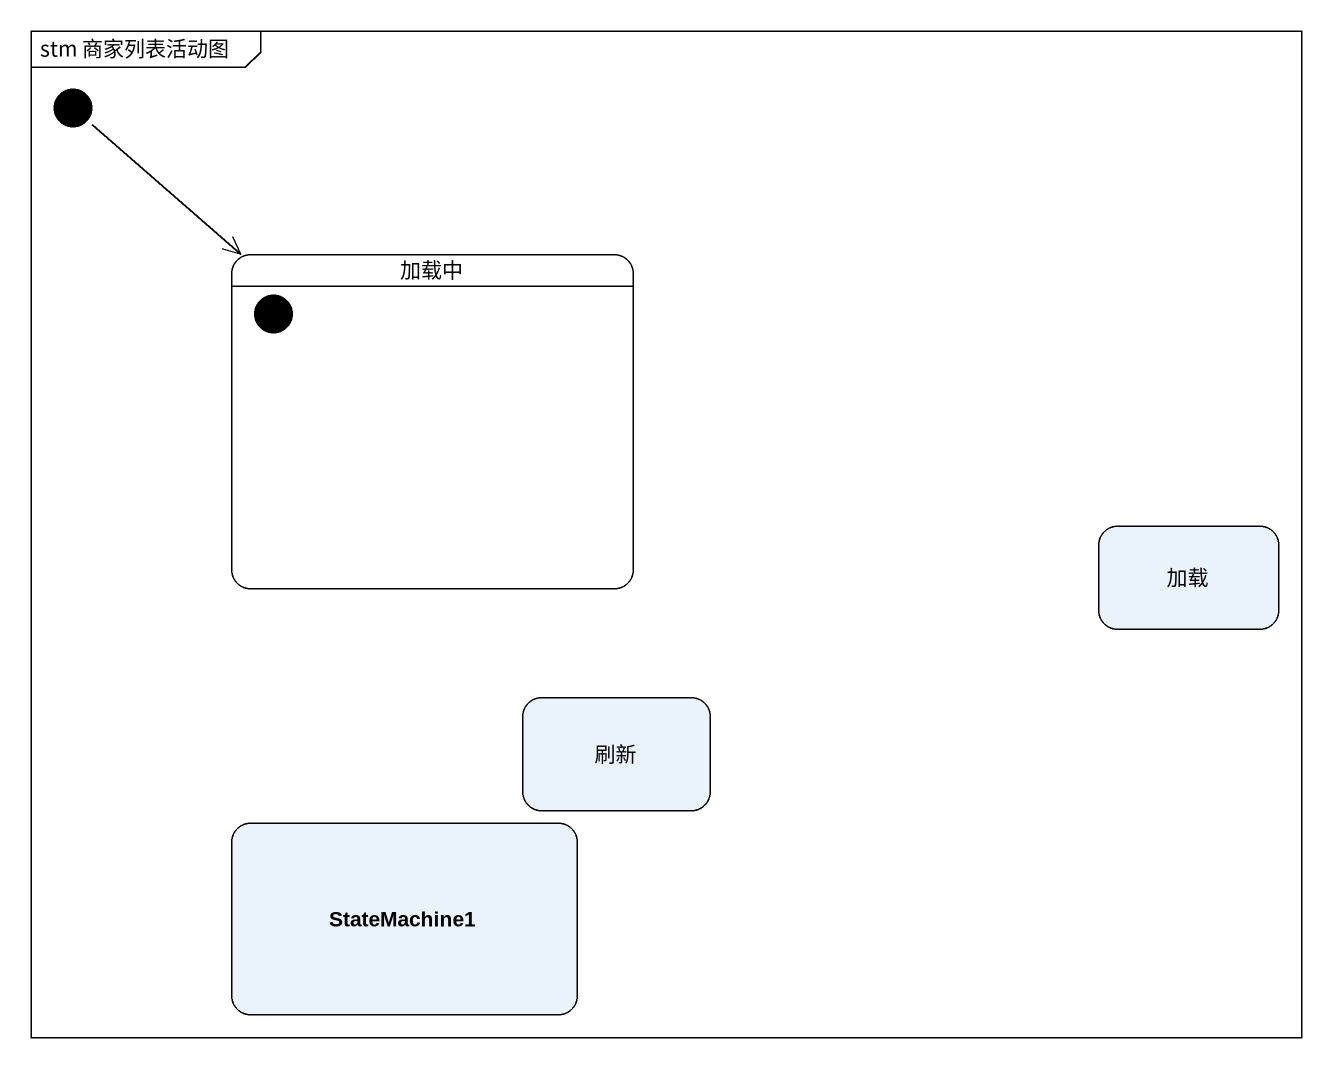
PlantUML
@startuml
mainframe stm 商家列表活动图
hide empty description
state 加载中 {
  state initial2 <<start>>
}
state 加载
state 刷新
state StateMachine1
[*] --> 加载中
@enduml
